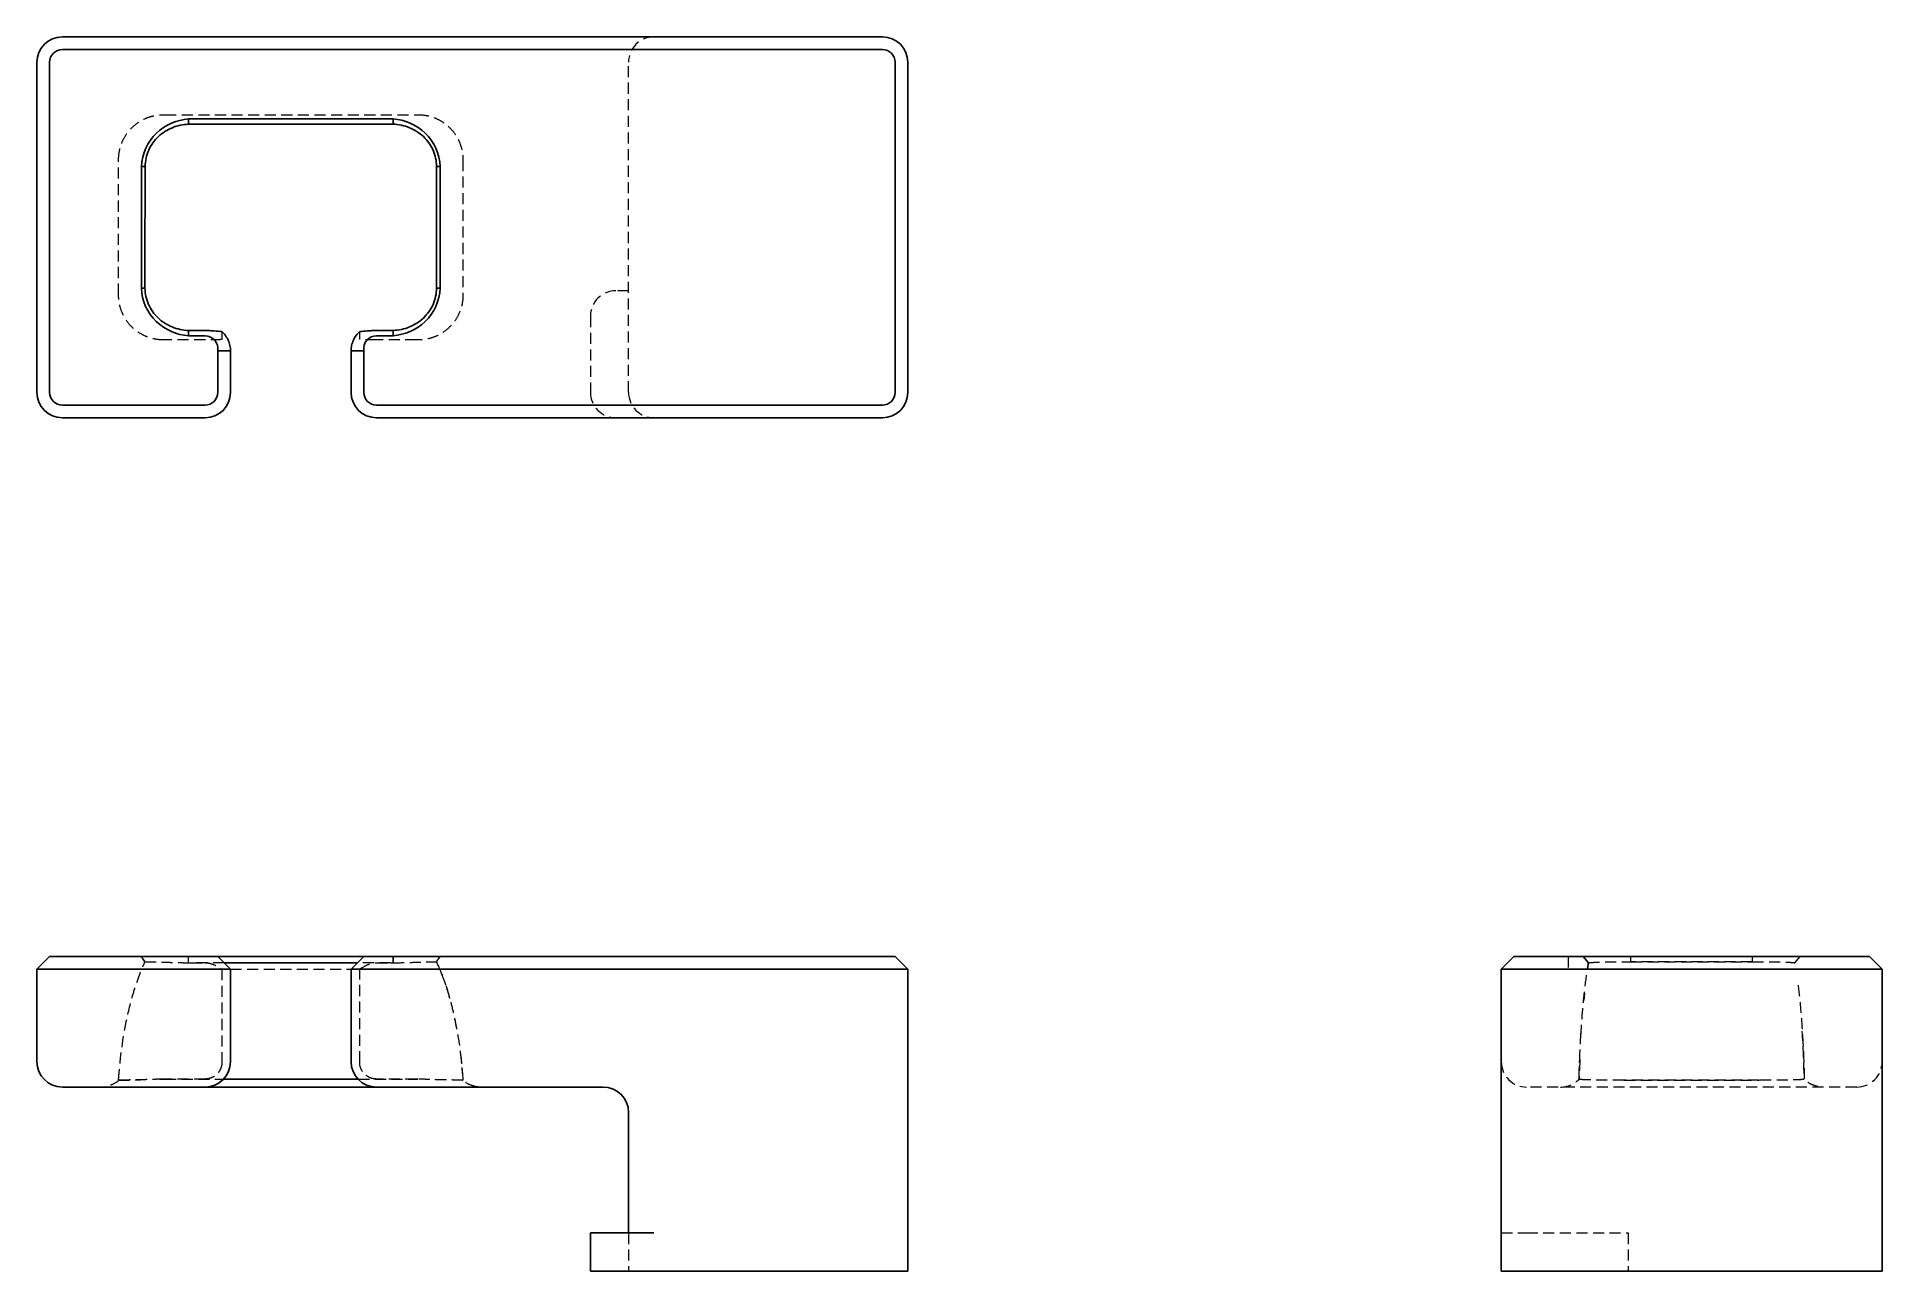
# Model space of a CAD drawing. Header units: millimetres. Extents: x 33 to 245, y 38 to 180.
import ezdxf

# ---------------------------------------------------------------- set-up
doc = ezdxf.new("R2010")
doc.units = ezdxf.units.MM
doc.linetypes.add('HIDDEN', pattern=[1.905, 1.27, -0.635])

msp = doc.modelspace()

# ---------------------------------------------------------------- linework, layer by layer
at = {"color": 7, "linetype": 'Continuous', "lineweight": 25}
for p, q in [((35.92, 179.86), (130.08, 179.86)), ((130.08, 178.41), (35.92, 178.41)), ((33, 139.05), (33, 176.95)), ((34.46, 176.95), (34.46, 139.05)), ((131.54, 139.05), (131.54, 176.95)), ((133, 176.95), (133, 139.05)), ((50.42, 170.46), (73.9, 170.46)), ((50.42, 169.84), (50.42, 170.46)), ((73.9, 169.84), (73.9, 170.46)), ((45, 151.01), (45.02, 164.99)), ((45.42, 164.99), (45.02, 164.99)), ((78.89, 164.99), (79.3, 164.99)), ((78.89, 151.06), (78.89, 164.94)), ((79.3, 164.99), (79.3, 151.01)), ((45.41, 151.01), (45, 151.01)), ((78.89, 151.01), (79.3, 151.01)), ((50.4, 146.15), (50.4, 145.53)), ((52.31, 145.53), (50.4, 145.53)), ((71.99, 146.15), (73.61, 146.15)), ((73.9, 145.54), (71.99, 145.54)), ((73.9, 145.54), (73.9, 146.16)), ((53.77, 139.05), (53.77, 143.82)), ((55.23, 143.82), (53.77, 143.82)), ((55.23, 143.82), (55.23, 139.05)), ((70.53, 143.82), (69.07, 143.82)), ((69.07, 139.05), (69.07, 143.82)), ((70.53, 143.82), (70.53, 139.05)), ((35.92, 137.59), (52.31, 137.59)), ((52.31, 136.14), (35.92, 136.14)), ((71.99, 137.59), (130.08, 137.59)), ((130.08, 136.14), (71.99, 136.14)), ((34.46, 74.27), (33, 72.82)), ((34.46, 74.27), (35.92, 74.27)), ((35.92, 74.27), (52.31, 74.27)), ((52.31, 74.27), (53.77, 74.27)), ((55.23, 72.82), (53.77, 74.27)), ((53.82, 74.27), (70.49, 74.27)), ((70.53, 74.27), (69.07, 72.82)), ((70.53, 74.27), (71.99, 74.27)), ((71.99, 74.27), (130.08, 74.27)), ((130.08, 74.27), (131.54, 74.27)), ((131.54, 74.27), (133, 72.82)), ((202.59, 74.27), (201.14, 72.82)), ((202.59, 74.27), (204.05, 74.27)), ((204.05, 74.27), (241.95, 74.27)), ((241.95, 74.27), (243.41, 74.27)), ((243.41, 74.27), (244.86, 72.82)), ((35.92, 72.82), (33, 72.82)), ((33, 62.2), (33, 72.82)), ((52.31, 72.82), (35.92, 72.82)), ((55.23, 72.82), (52.31, 72.82)), ((55.23, 72.82), (55.23, 62.2)), ((69.07, 62.2), (69.07, 72.82)), ((71.99, 72.82), (69.07, 72.82)), ((130.08, 72.82), (71.99, 72.82)), ((133, 72.82), (130.08, 72.82)), ((133, 72.82), (133, 38.15)), ((204.05, 72.82), (201.14, 72.82)), ((201.14, 38.15), (201.14, 72.82)), ((241.95, 72.82), (204.05, 72.82)), ((244.86, 72.82), (241.95, 72.82)), ((244.86, 72.82), (244.86, 38.15)), ((52.31, 59.29), (35.92, 59.29)), ((71.99, 59.29), (52.31, 59.29)), ((98.02, 59.29), (71.99, 59.29)), ((100.93, 42.53), (100.93, 56.37)), ((96.56, 38.15), (96.56, 42.53)), ((96.56, 42.53), (99.48, 42.53)), ((99.48, 42.53), (103.85, 42.53)), ((99.48, 38.15), (96.56, 38.15)), ((130.08, 38.15), (99.48, 38.15)), ((130.08, 38.15), (133, 38.15)), ((201.14, 38.15), (204.05, 38.15)), ((204.05, 38.15), (241.95, 38.15)), ((241.95, 38.15), (244.86, 38.15))]:
    msp.add_line(p, q, dxfattribs=at)
at = {"color": 7, "linetype": 'HIDDEN', "lineweight": 18}
for p, q in [((100.93, 139.05), (100.93, 176.95)), ((42.38, 150.27), (42.38, 165.73)), ((81.92, 165.73), (81.92, 150.27)), ((100.93, 150.71), (99.48, 150.71)), ((96.56, 147.8), (96.56, 139.05)), ((45.41, 73.66), (45, 74.27)), ((45.42, 73.66), (45.02, 74.27)), ((50.4, 73.55), (50.4, 74.27)), ((50.42, 73.55), (50.42, 74.27)), ((73.9, 74.27), (73.9, 73.55)), ((73.9, 73.55), (73.9, 74.27)), ((78.89, 73.66), (79.3, 74.27)), ((78.89, 73.66), (79.3, 74.27)), ((208.82, 74.27), (208.82, 72.82)), ((211.15, 73.56), (210.53, 74.27)), ((211.15, 73.55), (210.53, 74.27)), ((210.54, 74.27), (211.16, 73.55)), ((216.01, 73.66), (216.01, 74.27)), ((216.01, 73.66), (216.01, 74.27)), ((229.99, 73.66), (229.99, 74.27)), ((229.99, 73.66), (229.99, 74.27)), ((234.84, 73.55), (235.46, 74.27)), ((234.84, 73.55), (235.46, 74.27)), ((54.49, 73.56), (50.7, 73.56)), ((55.23, 72.82), (69.07, 72.82)), ((73.61, 73.56), (69.82, 73.56)), ((71.99, 73.56), (73.61, 73.56)), ((78.89, 73.66), (79.05, 73.24)), ((78.89, 73.66), (78.89, 73.66)), ((79.07, 73.25), (79.07, 73.25)), ((211.15, 73.56), (211.15, 73.56)), ((216.06, 73.66), (229.94, 73.66)), ((210.69, 70.06), (210.6, 69.23)), ((210.14, 62.45), (210.07, 60.2)), ((210.13, 62.12), (210.14, 62.45)), ((47.08, 60.19), (47.56, 60.2)), ((47.73, 60.21), (54.39, 60.21)), ((69.91, 60.21), (76.57, 60.21)), ((81.82, 60.08), (81.92, 60.09)), ((81.92, 60.09), (81.92, 60.09)), ((230.73, 60.09), (215.27, 60.09)), ((215.27, 60.09), (230.73, 60.09)), ((241.95, 59.29), (204.05, 59.29)), ((100.93, 42.53), (100.93, 38.15)), ((201.14, 42.53), (204.05, 42.53)), ((204.05, 42.53), (215.71, 42.53)), ((215.71, 42.53), (215.71, 38.15))]:
    msp.add_line(p, q, dxfattribs=at)
at = {"color": 7, "linetype": 'HIDDEN', "lineweight": 18, "flags": 128}
for points in [[(47.73, 170.93), (63.88, 170.93), (76.57, 170.93)], [(52.31, 145.07), (49.75, 145.07), (47.73, 145.07)], [(76.57, 145.07), (74.01, 145.07), (71.99, 145.07)], [(45.42, 73.66), (45.42, 73.66), (45.42, 73.66), (45.41, 73.66), (45.41, 73.66), (45.41, 73.66)], [(50.69, 73.56), (51.6, 73.56), (52.31, 73.56)], [(211.15, 73.56), (211.15, 73.56), (211.15, 73.56)], [(229.94, 73.66), (228.46, 73.66), (225.5, 73.66), (222.54, 73.66), (219.3, 73.66), (216.06, 73.66)], [(234.85, 73.56), (234.85, 73.56), (234.84, 73.56)], [(40.37, 59.29), (40.65, 59.3), (40.92, 59.34)], [(52.31, 60.21), (49.75, 60.21), (47.73, 60.21)], [(76.57, 60.21), (74.01, 60.21), (71.99, 60.21)], [(83.93, 59.29), (83.65, 59.3), (83.38, 59.34)], [(210.07, 60.21), (210.07, 60.21), (210.07, 60.21)], [(210.07, 60.21), (210.07, 60.21), (210.07, 60.21)]]:
    msp.add_lwpolyline(points, dxfattribs=at)
at = {"color": 7, "linetype": 'Continuous', "lineweight": 25, "flags": 128}
for points in [[(73.61, 169.85), (60.78, 169.85), (50.7, 169.84)], [(45.42, 164.94), (45.42, 163.46), (45.42, 160.5), (45.41, 157.54), (45.41, 154.3), (45.41, 151.06)], [(50.69, 146.15), (51.6, 146.15), (52.31, 146.15)], [(69.82, 73.56), (60.78, 73.56), (54.49, 73.56)], [(54.39, 60.21), (63.88, 60.21), (69.91, 60.21)]]:
    msp.add_lwpolyline(points, dxfattribs=at)
at = {"color": 7, "linetype": 'Continuous', "lineweight": 25}
for centre, radius, start, end in [((35.92, 176.95), 2.92, 90, 180), ((35.92, 176.95), 1.46, 90, 180), ((130.08, 176.95), 2.92, 0, 90), ((130.08, 176.95), 1.46, 0, 90), ((35.92, 139.05), 2.92, 180, 270), ((35.92, 139.05), 1.46, 180, 270), ((52.31, 139.05), 1.46, 270, 0), ((52.31, 139.05), 2.92, 270, 0), ((71.99, 139.05), 2.92, 180, 270), ((71.99, 139.05), 1.46, 180, 270), ((130.08, 139.05), 1.46, 270, 0), ((130.08, 139.05), 2.92, 270, 0), ((35.92, 62.2), 2.92, 180, 270), ((52.31, 62.2), 2.92, 270, 0), ((71.99, 62.2), 2.92, 180, 270), ((98.02, 56.37), 2.92, 0, 90)]:
    msp.add_arc(centre, radius, start, end, dxfattribs=at)
at = {"color": 7, "linetype": 'HIDDEN', "lineweight": 18}
for centre, start, end in [((103.85, 176.95), 90, 180), ((99.48, 147.8), 90, 180), ((99.48, 139.05), 180, 270), ((103.85, 139.05), 180, 270), ((204.05, 62.2), 180, 270), ((241.95, 62.2), 270, 0), ((207.94, 62.2), 270, 316.755), ((207.94, 62.2), 270, 316.7563)]:
    msp.add_arc(centre, 2.92, start, end, dxfattribs=at)
for points, knots in [([(42.38, 165.78), (42.38, 166.13), (42.42, 166.46), (42.52, 166.96), (42.56, 167.12), (42.65, 167.44), (42.71, 167.6), (42.91, 168.07), (43.07, 168.37), (43.44, 168.93), (43.66, 169.19), (44.14, 169.67), (44.4, 169.88), (44.97, 170.26), (45.27, 170.42), (45.89, 170.67), (46.21, 170.77), (46.88, 170.9), (47.22, 170.93), (47.56, 170.93)], [0, 0, 0, 0, 0.125, 0.125, 0.1875, 0.1875, 0.25, 0.25, 0.375, 0.375, 0.5, 0.5, 0.625, 0.625, 0.75, 0.75, 0.875, 0.875, 1, 1, 1, 1]), ([(76.75, 170.93), (77.09, 170.93), (77.42, 170.9), (77.92, 170.8), (78.08, 170.76), (78.4, 170.67), (78.57, 170.61), (79.04, 170.42), (79.33, 170.26), (79.89, 169.89), (80.16, 169.67), (80.64, 169.2), (80.85, 168.94), (81.14, 168.52), (81.23, 168.37), (81.39, 168.07), (81.46, 167.92), (81.65, 167.45), (81.75, 167.13), (81.89, 166.46), (81.92, 166.13), (81.92, 165.78)], [0, 0, 0, 0, 0.125, 0.125, 0.1875, 0.1875, 0.25, 0.25, 0.375, 0.375, 0.5, 0.5, 0.625, 0.625, 0.6875, 0.6875, 0.75, 0.75, 0.875, 0.875, 1, 1, 1, 1]), ([(47.56, 145.07), (47.22, 145.07), (46.88, 145.1), (46.39, 145.2), (46.22, 145.24), (45.9, 145.33), (45.74, 145.39), (45.27, 145.58), (44.97, 145.74), (44.41, 146.11), (44.14, 146.33), (43.66, 146.8), (43.45, 147.06), (43.16, 147.48), (43.08, 147.63), (42.92, 147.93), (42.84, 148.08), (42.65, 148.55), (42.55, 148.87), (42.42, 149.54), (42.38, 149.87), (42.38, 150.22)], [0, 0, 0, 0, 0.125, 0.125, 0.1875, 0.1875, 0.25, 0.25, 0.375, 0.375, 0.5, 0.5, 0.625, 0.625, 0.6875, 0.6875, 0.75, 0.75, 0.875, 0.875, 1, 1, 1, 1]), ([(81.92, 150.22), (81.92, 149.87), (81.89, 149.54), (81.79, 149.04), (81.75, 148.88), (81.65, 148.56), (81.59, 148.4), (81.4, 147.93), (81.24, 147.63), (80.86, 147.07), (80.64, 146.81), (80.16, 146.33), (79.9, 146.12), (79.34, 145.74), (79.04, 145.58), (78.42, 145.33), (78.09, 145.23), (77.42, 145.1), (77.09, 145.07), (76.75, 145.07)], [0, 0, 0, 0, 0.125, 0.125, 0.1875, 0.1875, 0.25, 0.25, 0.375, 0.375, 0.5, 0.5, 0.625, 0.625, 0.75, 0.75, 0.875, 0.875, 1, 1, 1, 1]), ([(54.24, 145.13), (54.24, 145.12), (54.23, 145.12), (54.18, 145.11), (54.14, 145.11), (54.04, 145.1), (53.99, 145.09), (53.84, 145.09), (53.76, 145.08), (53.5, 145.08), (53.28, 145.07), (52.82, 145.07), (52.57, 145.07), (52.31, 145.07)], [0, 0, 0, 0, 0.125, 0.125, 0.25, 0.25, 0.375, 0.375, 0.5, 0.5, 0.75, 0.75, 1, 1, 1, 1]), ([(54.24, 146.03), (54.24, 145.76), (54.24, 145.58), (54.24, 145.29), (54.24, 145.2), (54.24, 145.13)], [0, 0, 0, 0, 0.5, 0.5, 1, 1, 1, 1]), ([(70.06, 145.13), (70.06, 145.2), (70.07, 145.29), (70.07, 145.58), (70.06, 145.77), (70.06, 146.03)], [0, 0, 0, 0, 0.5, 0.5, 1, 1, 1, 1]), ([(71.99, 145.07), (71.86, 145.07), (71.74, 145.07), (71.49, 145.07), (71.37, 145.07), (71.14, 145.07), (71.03, 145.07), (70.82, 145.08), (70.72, 145.08), (70.45, 145.09), (70.31, 145.09), (70.11, 145.11), (70.06, 145.12), (70.06, 145.13)], [0, 0, 0, 0, 0.125, 0.125, 0.25, 0.25, 0.375, 0.375, 0.5, 0.5, 0.75, 0.75, 1, 1, 1, 1]), ([(42.38, 60.09), (42.54, 62.27), (42.8, 64.5), (43.49, 67.9), (43.76, 69.05), (44.29, 70.77), (44.48, 71.35), (44.91, 72.51), (45.15, 73.09), (45.41, 73.66)], [0, 0, 0, 0, 0.5, 0.5, 0.75, 0.75, 0.875, 0.875, 1, 1, 1, 1]), ([(45.41, 73.66), (45.41, 73.66), (45.45, 73.66), (45.59, 73.67), (45.69, 73.67), (45.95, 73.67), (46.11, 73.67), (46.48, 73.65), (46.69, 73.65), (47.15, 73.63), (47.4, 73.63), (47.95, 73.61), (48.23, 73.61), (48.82, 73.59), (49.13, 73.58), (49.76, 73.57), (50.08, 73.56), (50.4, 73.55)], [0, 0, 0, 0, 0.125, 0.125, 0.25, 0.25, 0.375, 0.375, 0.5, 0.5, 0.625, 0.625, 0.75, 0.75, 0.875, 0.875, 1, 1, 1, 1]), ([(52.31, 73.56), (52.49, 73.56), (52.66, 73.54), (53, 73.46), (53.17, 73.4), (53.65, 73.2), (53.95, 73.02), (54.24, 72.82)], [0, 0, 0, 0, 0.25, 0.25, 0.5, 0.5, 1, 1, 1, 1]), ([(54.24, 72.82), (54.24, 71.05), (54.24, 69.27), (54.24, 65.7), (54.24, 63.91), (54.24, 62.12)], [0, 0, 0, 0, 0.5, 0.5, 1, 1, 1, 1]), ([(70.06, 72.82), (70.35, 73.02), (70.65, 73.19), (71.14, 73.4), (71.3, 73.46), (71.64, 73.54), (71.81, 73.56), (71.99, 73.56)], [0, 0, 0, 0, 0.5, 0.5, 0.75, 0.75, 1, 1, 1, 1]), ([(70.06, 62.12), (70.06, 63.91), (70.07, 65.7), (70.07, 69.27), (70.06, 71.05), (70.06, 72.82)], [0, 0, 0, 0, 0.5, 0.5, 1, 1, 1, 1]), ([(73.9, 73.55), (74.54, 73.56), (75.17, 73.58), (76.36, 73.61), (76.9, 73.63), (77.61, 73.65), (77.82, 73.65), (78.19, 73.67), (78.35, 73.67), (78.61, 73.67), (78.71, 73.67), (78.85, 73.67), (78.89, 73.66), (78.89, 73.66)], [0, 0, 0, 0, 0.25, 0.25, 0.5, 0.5, 0.625, 0.625, 0.75, 0.75, 0.875, 0.875, 1, 1, 1, 1]), ([(79.07, 73.25), (79.2, 72.95), (79.52, 72.21), (79.78, 71.44), (79.93, 70.99)], [0, 0, 0, 0, 0.40764, 1, 1, 1, 1]), ([(79.37, 72.44), (79.58, 71.93), (80.04, 70.82), (80.34, 69.64), (80.5, 69.01)], [0, 0, 0, 0, 0.455364, 1, 1, 1, 1]), ([(210.28, 65.17), (210.33, 65.92), (210.43, 67.58), (210.66, 70.13), (210.91, 71.93), (211.03, 72.82)], [0, 0, 0, 0, 0.293173, 0.646383, 1, 1, 1, 1]), ([(211.03, 72.82), (211.06, 73.02), (211.09, 73.19), (211.12, 73.4), (211.13, 73.46), (211.15, 73.54), (211.15, 73.56), (211.15, 73.56)], [0, 0, 0, 0, 0.5, 0.5, 0.75, 0.75, 1, 1, 1, 1]), ([(211.15, 73.56), (211.15, 73.56), (211.15, 73.54), (211.13, 73.46), (211.12, 73.4), (211.09, 73.2), (211.06, 73.02), (211.03, 72.82)], [0, 0, 0, 0, 0.25, 0.25, 0.5, 0.5, 1, 1, 1, 1]), ([(211.16, 73.55), (211.19, 73.56), (211.32, 73.58), (211.8, 73.61), (212.14, 73.63), (212.81, 73.65), (213.05, 73.65), (213.57, 73.67), (213.85, 73.67), (214.44, 73.67), (214.74, 73.67), (215.36, 73.67), (215.69, 73.66), (216.01, 73.66)], [0, 0, 0, 0, 0.25, 0.25, 0.5, 0.5, 0.625, 0.625, 0.75, 0.75, 0.875, 0.875, 1, 1, 1, 1]), ([(229.99, 73.66), (230.31, 73.66), (230.63, 73.66), (231.25, 73.67), (231.56, 73.67), (232.15, 73.67), (232.42, 73.67), (232.95, 73.65), (233.19, 73.65), (233.63, 73.63), (233.83, 73.63), (234.17, 73.61), (234.32, 73.61), (234.56, 73.59), (234.65, 73.58), (234.79, 73.57), (234.83, 73.56), (234.84, 73.55)], [0, 0, 0, 0, 0.125, 0.125, 0.25, 0.25, 0.375, 0.375, 0.5, 0.5, 0.625, 0.625, 0.75, 0.75, 0.875, 0.875, 1, 1, 1, 1]), ([(79.97, 70.87), (79.98, 70.86), (80.18, 70.3), (80.51, 69.09), (80.92, 67.46), (81.11, 66.38), (81.19, 65.94)], [0, 0, 0, 0, 0.006158, 0.35294, 0.737196, 1, 1, 1, 1]), ([(235.22, 70.98), (235.22, 70.98), (235.34, 70.12), (235.5, 68.33), (235.71, 65.65), (235.85, 62.93), (235.91, 61.11), (235.93, 60.2)], [0, 0, 0, 0, 0.000484, 0.25275, 0.503105, 0.752264, 1, 1, 1, 1]), ([(80.94, 67.19), (81.06, 66.61), (81.37, 65.14), (81.67, 62.97), (81.8, 61.38), (81.86, 60.7)], [0, 0, 0, 0, 0.272008, 0.686076, 1, 1, 1, 1]), ([(210.07, 60.41), (210.1, 61.24), (210.16, 62.99), (210.25, 64.95), (210.33, 66.05), (210.35, 66.25)], [0, 0, 0, 0, 0.42786, 0.892562, 1, 1, 1, 1]), ([(235.91, 60.8), (235.89, 61.5), (235.84, 63.11), (235.76, 64.75), (235.69, 65.67), (235.69, 65.71)], [0, 0, 0, 0, 0.426499, 0.978841, 1, 1, 1, 1]), ([(54.24, 62.12), (54.24, 62), (54.23, 61.87), (54.18, 61.63), (54.14, 61.5), (54.04, 61.27), (53.99, 61.16), (53.84, 60.95), (53.76, 60.85), (53.5, 60.59), (53.28, 60.45), (52.82, 60.26), (52.57, 60.21), (52.31, 60.21)], [0, 0, 0, 0, 0.125, 0.125, 0.25, 0.25, 0.375, 0.375, 0.5, 0.5, 0.75, 0.75, 1, 1, 1, 1]), ([(71.99, 60.21), (71.86, 60.21), (71.74, 60.22), (71.49, 60.27), (71.37, 60.3), (71.14, 60.4), (71.03, 60.46), (70.82, 60.6), (70.72, 60.68), (70.45, 60.94), (70.31, 61.16), (70.11, 61.62), (70.06, 61.87), (70.06, 62.12)], [0, 0, 0, 0, 0.125, 0.125, 0.25, 0.25, 0.375, 0.375, 0.5, 0.5, 0.75, 0.75, 1, 1, 1, 1]), ([(81.61, 63.22), (81.63, 63.06), (81.78, 62.02), (81.85, 60.98), (81.92, 60.09)], [0, 0, 0, 0, 0.152912, 1, 1, 1, 1]), ([(210.07, 60.21), (210.07, 60.21), (210.07, 60.22), (210.07, 60.27), (210.07, 60.3), (210.07, 60.4), (210.07, 60.46), (210.08, 60.6), (210.08, 60.68), (210.09, 60.94), (210.09, 61.16), (210.11, 61.62), (210.12, 61.87), (210.13, 62.12)], [0, 0, 0, 0, 0.125, 0.125, 0.25, 0.25, 0.375, 0.375, 0.5, 0.5, 0.75, 0.75, 1, 1, 1, 1]), ([(42.54, 60.14), (42.28, 59.95), (41.75, 59.55), (41.19, 59.41), (40.91, 59.34)], [0, 0, 0, 0, 0.495948, 1, 1, 1, 1]), ([(47.56, 60.2), (47.22, 60.19), (46.88, 60.18), (46.39, 60.16), (46.22, 60.15), (45.9, 60.14), (45.74, 60.14), (45.27, 60.13), (44.97, 60.12), (44.41, 60.11), (44.14, 60.11), (43.66, 60.1), (43.45, 60.09), (43.16, 60.08), (43.08, 60.08), (42.92, 60.08), (42.84, 60.08), (42.65, 60.08), (42.55, 60.08), (42.42, 60.09), (42.38, 60.09), (42.38, 60.09)], [0, 0, 0, 0, 0.125, 0.125, 0.1875, 0.1875, 0.25, 0.25, 0.375, 0.375, 0.5, 0.5, 0.625, 0.625, 0.6875, 0.6875, 0.75, 0.75, 0.875, 0.875, 1, 1, 1, 1]), ([(42.38, 60.09), (42.4, 60.09), (42.43, 60.08), (42.65, 60.08), (43, 60.08), (43.48, 60.09), (44.09, 60.11), (44.56, 60.11), (44.85, 60.12), (44.88, 60.12)], [0, 0, 0, 0, 0.161375, 0.327431, 0.488657, 0.654595, 0.815348, 0.980686, 1, 1, 1, 1]), ([(81.92, 60.09), (81.92, 60.09), (81.89, 60.09), (81.79, 60.08), (81.75, 60.08), (81.65, 60.08), (81.59, 60.08), (81.4, 60.08), (81.24, 60.08), (80.86, 60.09), (80.64, 60.1), (80.16, 60.11), (79.9, 60.11), (79.34, 60.12), (79.04, 60.13), (78.42, 60.14), (78.09, 60.15), (77.42, 60.18), (77.09, 60.19), (76.75, 60.2)], [0, 0, 0, 0, 0.125, 0.125, 0.1875, 0.1875, 0.25, 0.25, 0.375, 0.375, 0.5, 0.5, 0.625, 0.625, 0.75, 0.75, 0.875, 0.875, 1, 1, 1, 1]), ([(83.39, 59.34), (83.11, 59.41), (82.55, 59.55), (82.02, 59.95), (81.76, 60.14)], [0, 0, 0, 0, 0.504055, 1, 1, 1, 1]), ([(215.22, 60.09), (214.87, 60.09), (214.54, 60.09), (214.04, 60.08), (213.88, 60.08), (213.56, 60.08), (213.4, 60.08), (212.93, 60.08), (212.63, 60.08), (212.07, 60.09), (211.81, 60.1), (211.33, 60.11), (211.12, 60.11), (210.74, 60.12), (210.58, 60.13), (210.33, 60.14), (210.23, 60.15), (210.1, 60.18), (210.07, 60.19), (210.07, 60.2)], [0, 0, 0, 0, 0.125, 0.125, 0.1875, 0.1875, 0.25, 0.25, 0.375, 0.375, 0.5, 0.5, 0.625, 0.625, 0.75, 0.75, 0.875, 0.875, 1, 1, 1, 1]), ([(235.93, 60.2), (235.93, 60.19), (235.9, 60.18), (235.8, 60.16), (235.76, 60.15), (235.67, 60.14), (235.61, 60.14), (235.42, 60.13), (235.26, 60.12), (234.89, 60.11), (234.67, 60.11), (234.2, 60.1), (233.94, 60.09), (233.52, 60.08), (233.37, 60.08), (233.07, 60.08), (232.92, 60.08), (232.45, 60.08), (232.13, 60.08), (231.46, 60.09), (231.13, 60.09), (230.78, 60.09)], [0, 0, 0, 0, 0.125, 0.125, 0.1875, 0.1875, 0.25, 0.25, 0.375, 0.375, 0.5, 0.5, 0.625, 0.625, 0.6875, 0.6875, 0.75, 0.75, 0.875, 0.875, 1, 1, 1, 1]), ([(237.5, 59.34), (237.21, 59.42), (236.63, 59.57), (236.1, 59.99), (235.84, 60.2)], [0, 0, 0, 0, 0.504751, 1, 1, 1, 1])]:
    msp.add_open_spline(points, degree=3, knots=knots, dxfattribs=at)
at = {"color": 7, "linetype": 'Continuous', "lineweight": 25}
for points, knots in [([(45.02, 164.99), (45.06, 166.43), (45.71, 167.83), (47.75, 169.78), (49.1, 170.32), (50.42, 170.46)], [0.080195, 0.080195, 0.080195, 0.080195, 0.5317487, 0.5317487, 0.9833024, 0.9833024, 0.9833024, 0.9833024]), ([(50.42, 169.84), (49.77, 169.81), (49.15, 169.68), (47.95, 169.19), (47.41, 168.85), (46.71, 168.19), (46.5, 167.95), (46.13, 167.43), (45.97, 167.15), (45.71, 166.56), (45.61, 166.26), (45.47, 165.64), (45.43, 165.31), (45.42, 164.99)], [0, 0, 0, 0, 0.25, 0.25, 0.5, 0.5, 0.625, 0.625, 0.75, 0.75, 0.875, 0.875, 1, 1, 1, 1]), ([(73.9, 170.46), (75.22, 170.33), (76.57, 169.79), (78.61, 167.83), (79.25, 166.43), (79.3, 164.99)], [0.0168403, 0.0168403, 0.0168403, 0.0168403, 0.4683967, 0.4683967, 0.9199519, 0.9199519, 0.9199519, 0.9199519]), ([(78.89, 164.99), (78.89, 165.31), (78.85, 165.63), (78.71, 166.25), (78.61, 166.56), (78.35, 167.15), (78.19, 167.42), (77.82, 167.95), (77.61, 168.19), (77.15, 168.63), (76.9, 168.83), (76.35, 169.17), (76.07, 169.32), (75.47, 169.56), (75.17, 169.65), (74.54, 169.79), (74.22, 169.83), (73.9, 169.84)], [0, 0, 0, 0, 0.125, 0.125, 0.25, 0.25, 0.375, 0.375, 0.5, 0.5, 0.625, 0.625, 0.75, 0.75, 0.875, 0.875, 1, 1, 1, 1]), ([(50.4, 145.53), (49.08, 145.67), (47.73, 146.21), (45.69, 148.17), (45.04, 149.57), (45, 151.01)], [0.0169789, 0.0169789, 0.0169789, 0.0169789, 0.4685356, 0.4685356, 0.9200912, 0.9200912, 0.9200912, 0.9200912]), ([(45.41, 151.01), (45.41, 150.69), (45.45, 150.37), (45.59, 149.75), (45.69, 149.44), (45.95, 148.86), (46.11, 148.58), (46.48, 148.05), (46.69, 147.81), (47.15, 147.37), (47.4, 147.17), (47.95, 146.83), (48.23, 146.68), (48.82, 146.44), (49.13, 146.35), (49.76, 146.21), (50.08, 146.17), (50.4, 146.15)], [0, 0, 0, 0, 0.125, 0.125, 0.25, 0.25, 0.375, 0.375, 0.5, 0.5, 0.625, 0.625, 0.75, 0.75, 0.875, 0.875, 1, 1, 1, 1]), ([(79.3, 151.01), (79.25, 149.57), (78.61, 148.17), (76.57, 146.21), (75.22, 145.67), (73.9, 145.54)], [0.0799191, 0.0799191, 0.0799191, 0.0799191, 0.5315651, 0.5315651, 0.983211, 0.983211, 0.983211, 0.983211]), ([(73.9, 146.16), (74.54, 146.19), (75.17, 146.32), (76.36, 146.8), (76.9, 147.14), (77.61, 147.81), (77.82, 148.05), (78.19, 148.57), (78.35, 148.85), (78.61, 149.44), (78.71, 149.74), (78.85, 150.36), (78.89, 150.69), (78.89, 151.01)], [0, 0, 0, 0, 0.25, 0.25, 0.5, 0.5, 0.625, 0.625, 0.75, 0.75, 0.875, 0.875, 1, 1, 1, 1]), ([(52.31, 146.15), (52.49, 146.15), (52.66, 146.15), (53, 146.13), (53.17, 146.12), (53.65, 146.09), (53.95, 146.06), (54.24, 146.03)], [0, 0, 0, 0, 0.25, 0.25, 0.5, 0.5, 1, 1, 1, 1]), ([(53.77, 143.82), (53.83, 144.27), (53.7, 144.7), (53.13, 145.36), (52.73, 145.53), (52.31, 145.53)], [0.0768939, 0.0768939, 0.0768939, 0.0768939, 0.4998599, 0.4998599, 0.9226342, 0.9226342, 0.9226342, 0.9226342]), ([(54.24, 146.03), (54.4, 145.89), (54.54, 145.74), (54.78, 145.4), (54.89, 145.22), (55.06, 144.84), (55.12, 144.65), (55.21, 144.24), (55.23, 144.03), (55.23, 143.82)], [0, 0, 0, 0, 0.25, 0.25, 0.5, 0.5, 0.75, 0.75, 1, 1, 1, 1]), ([(69.07, 143.82), (69.07, 144.03), (69.1, 144.24), (69.18, 144.64), (69.25, 144.84), (69.42, 145.22), (69.52, 145.4), (69.76, 145.74), (69.91, 145.89), (70.06, 146.03)], [0, 0, 0, 0, 0.25, 0.25, 0.5, 0.5, 0.75, 0.75, 1, 1, 1, 1]), ([(70.06, 146.03), (70.35, 146.06), (70.65, 146.09), (71.14, 146.12), (71.3, 146.13), (71.64, 146.15), (71.81, 146.15), (71.99, 146.15)], [0, 0, 0, 0, 0.5, 0.5, 0.75, 0.75, 1, 1, 1, 1]), ([(71.99, 145.54), (71.59, 145.54), (71.17, 145.36), (70.61, 144.72), (70.47, 144.25), (70.53, 143.82)], [0.0002106, 0.0002106, 0.0002106, 0.0002106, 0.4583619, 0.4583619, 0.9167238, 0.9167238, 0.9167238, 0.9167238])]:
    msp.add_open_spline(points, degree=3, knots=knots, dxfattribs=at)
at = {"color": 7, "linetype": 'HIDDEN', "lineweight": 18}
for points in [[(47.56, 170.93), (47.62, 170.93), (47.67, 170.93), (47.73, 170.93)], [(76.57, 170.93), (76.63, 170.93), (76.69, 170.93), (76.75, 170.93)], [(42.38, 165.73), (42.38, 165.75), (42.38, 165.77), (42.38, 165.78)], [(81.92, 165.78), (81.92, 165.77), (81.92, 165.75), (81.92, 165.73)], [(42.38, 150.22), (42.38, 150.23), (42.38, 150.25), (42.38, 150.27)], [(81.92, 150.27), (81.92, 150.25), (81.92, 150.23), (81.92, 150.22)], [(47.73, 145.07), (47.67, 145.07), (47.61, 145.07), (47.56, 145.07)], [(76.75, 145.07), (76.69, 145.07), (76.63, 145.07), (76.57, 145.07)], [(45.41, 73.66), (45.41, 73.66), (45.41, 73.66), (45.41, 73.66)], [(45.42, 73.66), (45.42, 73.66), (45.42, 73.66), (45.42, 73.66)], [(50.4, 73.55), (50.5, 73.56), (50.59, 73.56), (50.69, 73.56)], [(73.61, 73.56), (73.71, 73.56), (73.8, 73.56), (73.9, 73.55)], [(78.89, 73.66), (78.89, 73.66), (78.89, 73.66), (78.89, 73.66)], [(211.15, 73.56), (211.15, 73.56), (211.15, 73.56), (211.16, 73.55)], [(216.01, 73.66), (216.03, 73.66), (216.04, 73.66), (216.06, 73.66)], [(216.06, 73.66), (216.05, 73.66), (216.03, 73.66), (216.01, 73.66)], [(229.94, 73.66), (229.96, 73.66), (229.97, 73.66), (229.99, 73.66)], [(229.99, 73.66), (229.97, 73.66), (229.96, 73.66), (229.94, 73.66)], [(234.84, 73.55), (234.85, 73.56), (234.85, 73.56), (234.85, 73.56)], [(42.38, 60.09), (42.38, 60.09), (42.38, 60.09), (42.38, 60.09)], [(42.38, 60.09), (42.38, 60.09), (42.38, 60.09), (42.38, 60.09)], [(47.73, 60.21), (47.67, 60.21), (47.61, 60.21), (47.56, 60.2)], [(47.56, 60.2), (47.62, 60.21), (47.67, 60.21), (47.73, 60.21)], [(76.75, 60.2), (76.69, 60.21), (76.63, 60.21), (76.57, 60.21)], [(76.57, 60.21), (76.63, 60.21), (76.69, 60.21), (76.75, 60.2)], [(81.92, 60.09), (81.92, 60.09), (81.92, 60.09), (81.92, 60.09)], [(81.92, 60.09), (81.92, 60.09), (81.92, 60.09), (81.92, 60.09)], [(210.07, 60.2), (210.07, 60.21), (210.07, 60.21), (210.07, 60.21)], [(210.07, 60.2), (210.07, 60.19), (210.09, 60.18), (210.14, 60.17)], [(215.27, 60.09), (215.25, 60.09), (215.23, 60.09), (215.22, 60.09)], [(215.22, 60.09), (215.23, 60.09), (215.25, 60.09), (215.27, 60.09)], [(230.78, 60.09), (230.77, 60.09), (230.75, 60.09), (230.73, 60.09)], [(230.73, 60.09), (230.75, 60.09), (230.77, 60.09), (230.78, 60.09)], [(235.93, 60.21), (235.93, 60.21), (235.93, 60.21), (235.93, 60.2)]]:
    msp.add_open_spline(points, degree=3, dxfattribs=at)
at = {"color": 7, "linetype": 'Continuous', "lineweight": 25}
for points in [[(50.7, 169.84), (50.61, 169.84), (50.51, 169.84), (50.42, 169.84)], [(73.9, 169.84), (73.8, 169.85), (73.71, 169.85), (73.61, 169.85)], [(45.42, 164.99), (45.42, 164.97), (45.42, 164.96), (45.42, 164.94)], [(78.89, 164.94), (78.89, 164.96), (78.89, 164.97), (78.89, 164.99)], [(45.41, 151.06), (45.41, 151.05), (45.41, 151.03), (45.41, 151.01)], [(78.89, 151.01), (78.89, 151.03), (78.89, 151.04), (78.89, 151.06)], [(50.4, 146.15), (50.5, 146.15), (50.59, 146.15), (50.69, 146.15)], [(73.61, 146.15), (73.71, 146.15), (73.8, 146.15), (73.9, 146.16)]]:
    msp.add_open_spline(points, degree=3, dxfattribs=at)

doc.saveas('drawing.dxf')
